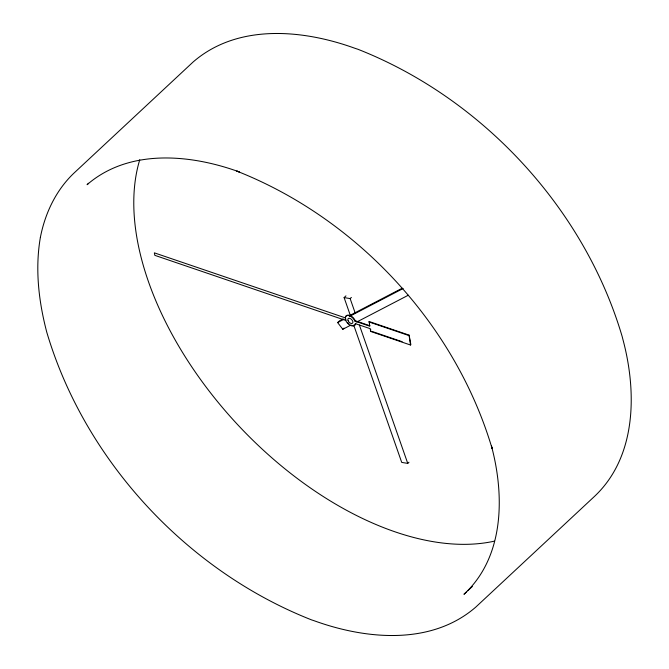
<?xml version="1.0" encoding="UTF-8"?>
<svg xmlns="http://www.w3.org/2000/svg" width="669" height="669" viewBox="0 0 669 669"><rect width="100%" height="100%" fill="white"/><g stroke="black" fill="none" stroke-linecap="round" stroke-linejoin="round"><path stroke-width="1" d="M88.601 183.273L87.079 184.694C129.025 148.376 190.523 154.23 239.259 171.908L236.767 171.088C357.037 218.546 455.321 324.473 492.116 448.59L491.447 445.98C504.719 495.553 504.393 556.984 463.96 594.298L466.251 592.165M350.28 315.258L344.109 297.596L345.957 295.865M344.109 297.596L350.138 298.583L351.376 297.429M351.1 324.958L342.796 329.282L337.628 322.575L339.484 320.844L343.172 318.921M345.564 317.474L345.697 320.409A6.322 3.688 47 0 0 351.233 325.719A6.322 3.688 47 0 0 355.339 323.637L355.716 323.294A6.322 3.688 47 0 1 352.864 325.636M346.065 320.066L345.697 320.409L154.815 255.341L154.355 252.849L345.196 317.825A6.322 3.688 47 0 1 349.302 315.735A6.322 3.688 47 0 1 354.846 321.053L369.664 326.146L369.246 321.563L409.085 335.127L410.875 344.669L410.498 345.012L370.659 331.448L370.133 328.638L355.339 323.637M342.796 329.282L344.033 328.128M354.846 321.053L355.214 320.702L370.041 325.803M370.659 331.448L370.676 329.232M410.498 345.012L409.085 335.127M353.709 325.067L401.718 462.404L407.747 463.391L408.985 462.237M467.782 590.735L472.356 586.47M349.636 315.567L402.236 288.214M337.628 322.575L344.092 319.213M349.628 316.337L403.148 288.506M356.636 322.082L408.307 295.213M368.87 321.914L408.717 335.478M371.997 331.431L402.128 341.692M350.138 298.583L355.281 313.293M359.395 325.067L407.747 463.391M369.246 321.563L369.564 323.261M348.975 323.871A6.322 3.688 47 0 1 347.788 322.734M345.831 316.437A6.322 3.688 47 0 1 350.339 315.651A6.322 3.688 47 0 1 355.214 320.702M494.391 541.154A275.126 160.485 47 0 1 237.252 424.238A275.126 160.485 47 0 1 139.762 159.732M40.349 237.545C35.097 268.177 38.484 299.536 46.069 329.483L46.738 332.092C84.712 460.581 187.036 570.866 311.553 619.887L314.045 620.707C365.834 639.489 431.187 645.71 475.759 607.118L593.721 497.117C636.679 457.471 637.03 392.193 622.931 339.518L622.137 336.415C584.254 208.21 482.157 98.176 357.923 49.272L354.955 48.293C303.166 29.511 237.813 23.29 193.241 61.883L75.279 171.883C56.522 189.068 45.132 212.775 40.349 237.545M348.097 320.735A3.161 1.848 47 0 0 352.496 323.227A3.161 1.848 47 0 0 350.539 318.678A3.161 1.848 47 0 0 348.097 320.735"/></g></svg>
